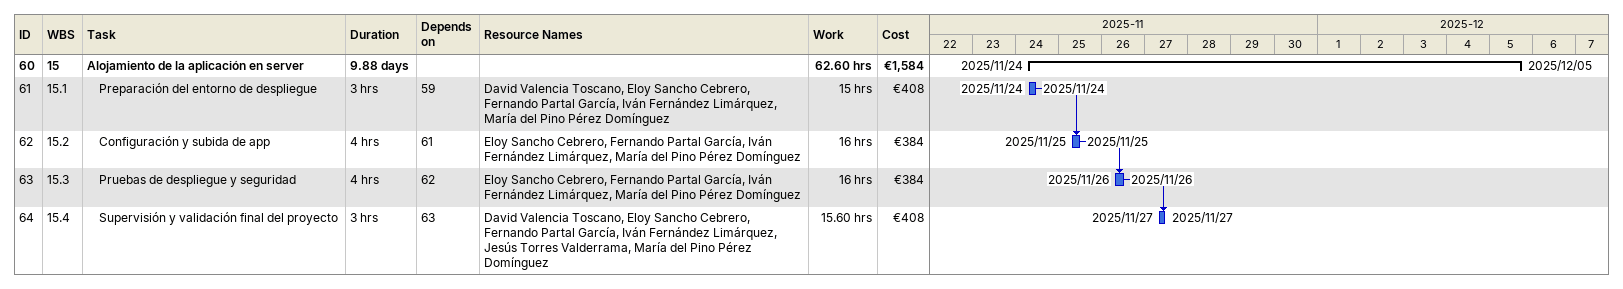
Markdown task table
| ID | WBS | Task | Duration | Start | Finish | Predecessors | Resources | Work (h) | Cost (€) |
|---|---|---|---|---|---|---|---|---|---|
| 60 | 15 | **Alojamiento de la aplicación en server** | 9.88d | 2025-11-24 | 2025-12-05 |  |  | 62.60 | 1584 |
| 61 | 15.1 | Preparación del entorno de despliegue | 3h | 2025-11-24 | 2025-11-24 | 59 | David Valencia Toscano, Eloy Sancho Cebrero, Fernando Partal García, Iván Fernández Limárquez, María del Pino Pérez Domínguez | 15 | 408 |
| 62 | 15.2 | Configuración y subida de app | 4h | 2025-11-25 | 2025-11-25 | 61 | Eloy Sancho Cebrero, Fernando Partal García, Iván Fernández Limárquez, María del Pino Pérez Domínguez | 16 | 384 |
| 63 | 15.3 | Pruebas de despliegue y seguridad | 4h | 2025-11-26 | 2025-11-26 | 62 | Eloy Sancho Cebrero, Fernando Partal García, Iván Fernández Limárquez, María del Pino Pérez Domínguez | 16 | 384 |
| 64 | 15.4 | Supervisión y validación final del proyecto | 3h | 2025-11-27 | 2025-11-27 | 63 | David Valencia Toscano, Eloy Sancho Cebrero, Fernando Partal García, Iván Fernández Limárquez, Jesús Torres Valderrama, María del Pino Pérez Domínguez | 15.60 | 408 |
